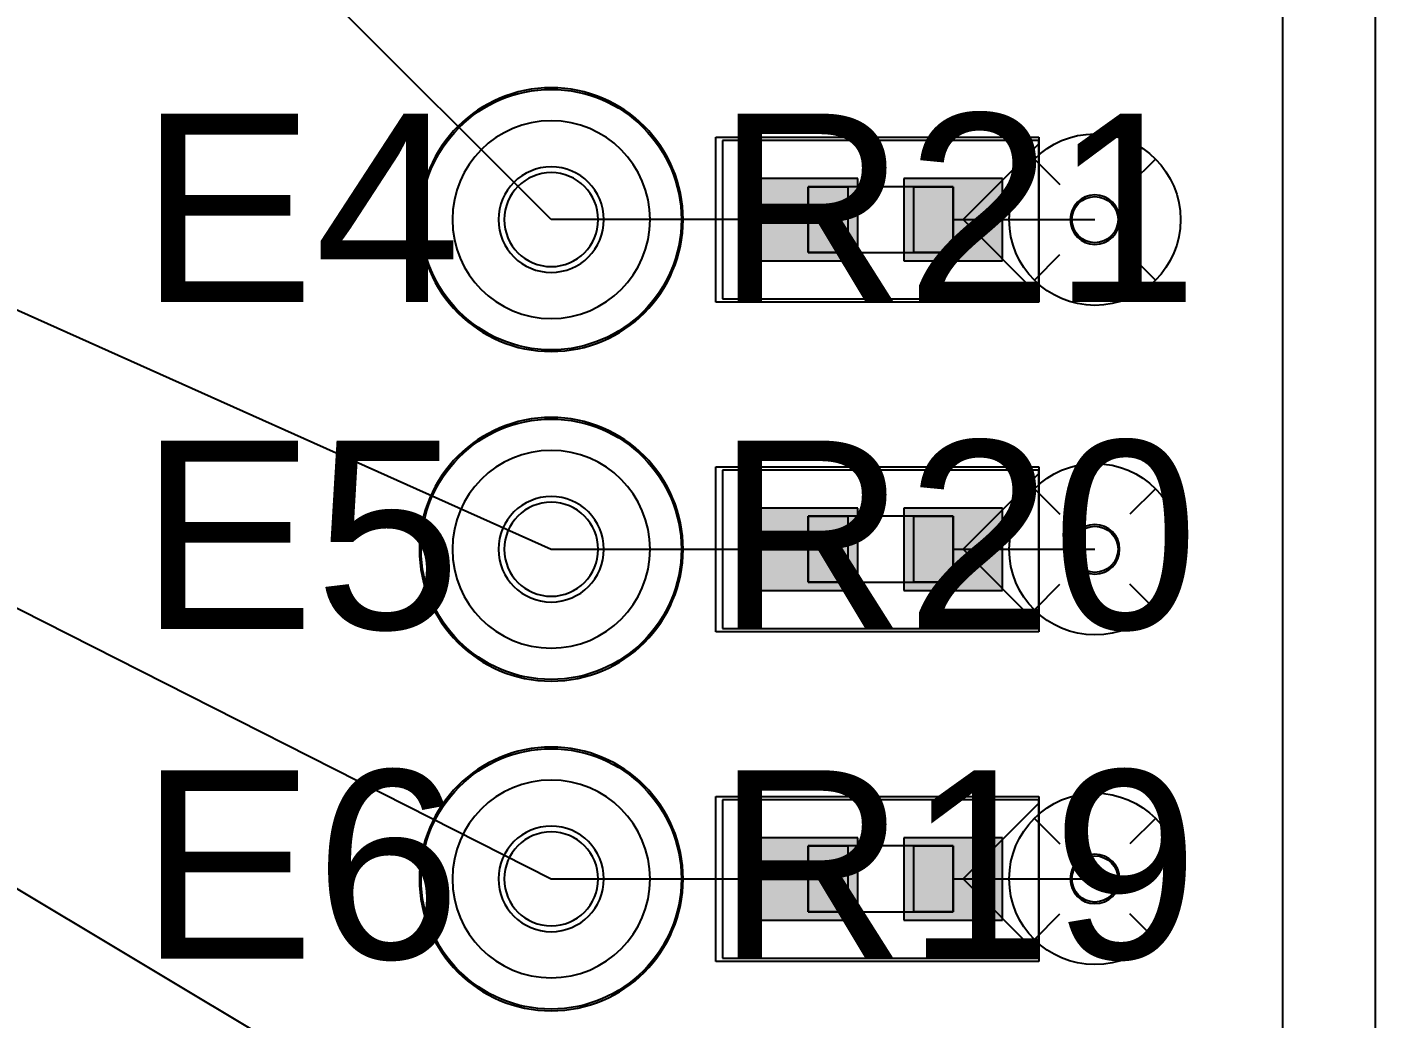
# Model space of a CAD drawing. Header units: inches. Extents: x -0.63 to 3.45, y 0 to 2.67.
# Drawn here: x 1.5909 to 2, y 0.3328 to 0.6334 of the extents above; entities that cross this region are included whole.
import ezdxf

# ---------------------------------------------------------------- set-up
doc = ezdxf.new("R2010")
doc.units = ezdxf.units.IN
doc.header["$MEASUREMENT"] = 0
for name, color, linetype in [('BOARD_OUTLINE', 7, 'Continuous'), ('Bottom', 7, 'Continuous'), ('L2_GND', 7, 'Continuous'), ('L5_GND', 7, 'Continuous'), ('Layer_20', 7, 'Continuous'), ('LAYNR4', 7, 'Continuous'), ('LAYNR5', 7, 'Continuous'), ('PADLAYER_BOT', 7, 'Continuous'), ('PADLAYER_INNER', 7, 'Continuous'), ('PADLAYER_TOP', 7, 'Continuous'), ('SILKCREEN_COMP_TOP', 7, 'Continuous'), ('SILKSCREEN_TEXT_TOP', 7, 'Continuous'), ('TOOL_TOP', 7, 'Continuous'), ('Trace_Route_Top', 7, 'Continuous')]:
    doc.layers.add(name, color=color, linetype=linetype)

# ---------------------------------------------------------------- blocks, each defined once
blk = doc.blocks.new('SE1')
at = {"layer": 'BOARD_OUTLINE', "color": 7, "linetype": 'Continuous'}
blk.add_line((2, 2.25), (2, 0), dxfattribs=at)
blk = doc.blocks.new('SE')
at = {"layer": 'BOARD_OUTLINE'}
blk.add_blockref('SE1', (0, 0), dxfattribs=at)
blk = doc.blocks.new('SE515')
at = {"layer": 'Trace_Route_Top', "color": 7, "linetype": 'Continuous'}
blk.add_line((1.872, 0.575), (1.915, 0.575), dxfattribs=at)
blk = doc.blocks.new('SE514')
at = {"layer": 'Trace_Route_Top'}
blk.add_blockref('SE515', (0, 0), dxfattribs=at)
blk = doc.blocks.new('SE517')
at = {"layer": 'Trace_Route_Top', "color": 7, "linetype": 'Continuous'}
blk.add_line((1.872, 0.475), (1.915, 0.475), dxfattribs=at)
blk = doc.blocks.new('SE516')
at = {"layer": 'Trace_Route_Top'}
blk.add_blockref('SE517', (0, 0), dxfattribs=at)
blk = doc.blocks.new('SE519')
at = {"layer": 'Trace_Route_Top', "color": 7, "linetype": 'Continuous'}
blk.add_line((1.872, 0.375), (1.915, 0.375), dxfattribs=at)
blk = doc.blocks.new('SE518')
at = {"layer": 'Trace_Route_Top'}
blk.add_blockref('SE519', (0, 0), dxfattribs=at)
blk = doc.blocks.new('SE643')
at = {"layer": 'Trace_Route_Top', "color": 7, "linetype": 'Continuous'}
blk.add_line((1.828, 0.575), (1.75, 0.575), dxfattribs=at)
blk = doc.blocks.new('SE642')
at = {"layer": 'Trace_Route_Top'}
blk.add_blockref('SE643', (0, 0), dxfattribs=at)
blk = doc.blocks.new('SE645')
at = {"layer": 'Trace_Route_Top', "color": 7, "linetype": 'Continuous'}
for p, q in [((1.525, 0.8), (1.33858, 0.8)), ((1.75, 0.575), (1.525, 0.8))]:
    blk.add_line(p, q, dxfattribs=at)
blk = doc.blocks.new('SE644')
at = {"layer": 'Trace_Route_Top'}
blk.add_blockref('SE645', (0, 0), dxfattribs=at)
blk = doc.blocks.new('SE651')
at = {"layer": 'Trace_Route_Top', "color": 7, "linetype": 'Continuous'}
blk.add_line((1.27, 0.69), (1.75, 0.475), dxfattribs=at)
blk = doc.blocks.new('SE650')
at = {"layer": 'Trace_Route_Top'}
blk.add_blockref('SE651', (0, 0), dxfattribs=at)
blk = doc.blocks.new('SE653')
at = {"layer": 'Trace_Route_Top', "color": 7, "linetype": 'Continuous'}
blk.add_line((1.75, 0.475), (1.828, 0.475), dxfattribs=at)
blk = doc.blocks.new('SE652')
at = {"layer": 'Trace_Route_Top'}
blk.add_blockref('SE653', (0, 0), dxfattribs=at)
blk = doc.blocks.new('SE659')
at = {"layer": 'Trace_Route_Top', "color": 7, "linetype": 'Continuous'}
blk.add_line((1.24311, 0.63189), (1.75, 0.375), dxfattribs=at)
blk = doc.blocks.new('SE658')
at = {"layer": 'Trace_Route_Top'}
blk.add_blockref('SE659', (0, 0), dxfattribs=at)
blk = doc.blocks.new('SE661')
at = {"layer": 'Trace_Route_Top', "color": 7, "linetype": 'Continuous'}
blk.add_line((1.75, 0.375), (1.828, 0.375), dxfattribs=at)
blk = doc.blocks.new('SE660')
at = {"layer": 'Trace_Route_Top'}
blk.add_blockref('SE661', (0, 0), dxfattribs=at)
blk = doc.blocks.new('SE665')
at = {"layer": 'Trace_Route_Top', "color": 7, "linetype": 'Continuous'}
blk.add_line((1.75, 0.275), (1.21752, 0.59331), dxfattribs=at)
blk = doc.blocks.new('SE664')
at = {"layer": 'Trace_Route_Top'}
blk.add_blockref('SE665', (0, 0), dxfattribs=at)
blk = doc.blocks.new('SE709')
at = {"layer": 'L2_GND', "color": 7, "linetype": 'Continuous'}
blk.add_line((1.972, 0.031), (1.972, 2.219), dxfattribs=at)
blk = doc.blocks.new('SE708')
at = {"layer": 'L2_GND'}
blk.add_blockref('SE709', (0, 0), dxfattribs=at)
blk = doc.blocks.new('SE1171')
at = {"layer": 'L2_GND', "color": 7, "linetype": 'Continuous'}
blk.add_line((1.93338, 0.59338), (1.92561, 0.58561), dxfattribs=at)
blk = doc.blocks.new('SE1170')
at = {"layer": 'L2_GND'}
blk.add_blockref('SE1171', (0, 0), dxfattribs=at)
blk = doc.blocks.new('SE1173')
at = {"layer": 'L2_GND', "color": 7, "linetype": 'Continuous'}
blk.add_line((1.89662, 0.59338), (1.90439, 0.58561), dxfattribs=at)
blk = doc.blocks.new('SE1172')
at = {"layer": 'L2_GND'}
blk.add_blockref('SE1173', (0, 0), dxfattribs=at)
blk = doc.blocks.new('SE1175')
at = {"layer": 'L2_GND', "color": 7, "linetype": 'Continuous'}
blk.add_line((1.89662, 0.55662), (1.90439, 0.56439), dxfattribs=at)
blk = doc.blocks.new('SE1174')
at = {"layer": 'L2_GND'}
blk.add_blockref('SE1175', (0, 0), dxfattribs=at)
blk = doc.blocks.new('SE1177')
at = {"layer": 'L2_GND', "color": 7, "linetype": 'Continuous'}
blk.add_line((1.93338, 0.55662), (1.92561, 0.56439), dxfattribs=at)
blk = doc.blocks.new('SE1176')
at = {"layer": 'L2_GND'}
blk.add_blockref('SE1177', (0, 0), dxfattribs=at)
blk = doc.blocks.new('SE1179')
at = {"layer": 'L2_GND', "color": 7, "linetype": 'Continuous'}
blk.add_line((1.93338, 0.49338), (1.92561, 0.48561), dxfattribs=at)
blk = doc.blocks.new('SE1178')
at = {"layer": 'L2_GND'}
blk.add_blockref('SE1179', (0, 0), dxfattribs=at)
blk = doc.blocks.new('SE1181')
at = {"layer": 'L2_GND', "color": 7, "linetype": 'Continuous'}
blk.add_line((1.89662, 0.49338), (1.90439, 0.48561), dxfattribs=at)
blk = doc.blocks.new('SE1180')
at = {"layer": 'L2_GND'}
blk.add_blockref('SE1181', (0, 0), dxfattribs=at)
blk = doc.blocks.new('SE1183')
at = {"layer": 'L2_GND', "color": 7, "linetype": 'Continuous'}
blk.add_line((1.89662, 0.45662), (1.90439, 0.46439), dxfattribs=at)
blk = doc.blocks.new('SE1182')
at = {"layer": 'L2_GND'}
blk.add_blockref('SE1183', (0, 0), dxfattribs=at)
blk = doc.blocks.new('SE1185')
at = {"layer": 'L2_GND', "color": 7, "linetype": 'Continuous'}
blk.add_line((1.93338, 0.45662), (1.92561, 0.46439), dxfattribs=at)
blk = doc.blocks.new('SE1184')
at = {"layer": 'L2_GND'}
blk.add_blockref('SE1185', (0, 0), dxfattribs=at)
blk = doc.blocks.new('SE1187')
at = {"layer": 'L2_GND', "color": 7, "linetype": 'Continuous'}
blk.add_line((1.93338, 0.39338), (1.92561, 0.38561), dxfattribs=at)
blk = doc.blocks.new('SE1186')
at = {"layer": 'L2_GND'}
blk.add_blockref('SE1187', (0, 0), dxfattribs=at)
blk = doc.blocks.new('SE1189')
at = {"layer": 'L2_GND', "color": 7, "linetype": 'Continuous'}
blk.add_line((1.89662, 0.39338), (1.90439, 0.38561), dxfattribs=at)
blk = doc.blocks.new('SE1188')
at = {"layer": 'L2_GND'}
blk.add_blockref('SE1189', (0, 0), dxfattribs=at)
blk = doc.blocks.new('SE1191')
at = {"layer": 'L2_GND', "color": 7, "linetype": 'Continuous'}
blk.add_line((1.89662, 0.35662), (1.90439, 0.36439), dxfattribs=at)
blk = doc.blocks.new('SE1190')
at = {"layer": 'L2_GND'}
blk.add_blockref('SE1191', (0, 0), dxfattribs=at)
blk = doc.blocks.new('SE1193')
at = {"layer": 'L2_GND', "color": 7, "linetype": 'Continuous'}
blk.add_line((1.93338, 0.35662), (1.92561, 0.36439), dxfattribs=at)
blk = doc.blocks.new('SE1192')
at = {"layer": 'L2_GND'}
blk.add_blockref('SE1193', (0, 0), dxfattribs=at)
blk = doc.blocks.new('SE1243')
at = {"layer": 'LAYNR4', "color": 7, "linetype": 'Continuous'}
blk.add_line((1.972, 0.031), (1.972, 2.219), dxfattribs=at)
blk = doc.blocks.new('SE1242')
at = {"layer": 'LAYNR4'}
blk.add_blockref('SE1243', (0, 0), dxfattribs=at)
blk = doc.blocks.new('SE1353')
at = {"layer": 'L5_GND', "color": 7, "linetype": 'Continuous'}
blk.add_line((1.972, 0.031), (1.972, 2.219), dxfattribs=at)
blk = doc.blocks.new('SE1352')
at = {"layer": 'L5_GND'}
blk.add_blockref('SE1353', (0, 0), dxfattribs=at)
blk = doc.blocks.new('SE1815')
at = {"layer": 'L5_GND', "color": 7, "linetype": 'Continuous'}
blk.add_line((1.93338, 0.59338), (1.92561, 0.58561), dxfattribs=at)
blk = doc.blocks.new('SE1814')
at = {"layer": 'L5_GND'}
blk.add_blockref('SE1815', (0, 0), dxfattribs=at)
blk = doc.blocks.new('SE1817')
at = {"layer": 'L5_GND', "color": 7, "linetype": 'Continuous'}
blk.add_line((1.89662, 0.59338), (1.90439, 0.58561), dxfattribs=at)
blk = doc.blocks.new('SE1816')
at = {"layer": 'L5_GND'}
blk.add_blockref('SE1817', (0, 0), dxfattribs=at)
blk = doc.blocks.new('SE1819')
at = {"layer": 'L5_GND', "color": 7, "linetype": 'Continuous'}
blk.add_line((1.89662, 0.55662), (1.90439, 0.56439), dxfattribs=at)
blk = doc.blocks.new('SE1818')
at = {"layer": 'L5_GND'}
blk.add_blockref('SE1819', (0, 0), dxfattribs=at)
blk = doc.blocks.new('SE1821')
at = {"layer": 'L5_GND', "color": 7, "linetype": 'Continuous'}
blk.add_line((1.93338, 0.55662), (1.92561, 0.56439), dxfattribs=at)
blk = doc.blocks.new('SE1820')
at = {"layer": 'L5_GND'}
blk.add_blockref('SE1821', (0, 0), dxfattribs=at)
blk = doc.blocks.new('SE1823')
at = {"layer": 'L5_GND', "color": 7, "linetype": 'Continuous'}
blk.add_line((1.93338, 0.49338), (1.92561, 0.48561), dxfattribs=at)
blk = doc.blocks.new('SE1822')
at = {"layer": 'L5_GND'}
blk.add_blockref('SE1823', (0, 0), dxfattribs=at)
blk = doc.blocks.new('SE1825')
at = {"layer": 'L5_GND', "color": 7, "linetype": 'Continuous'}
blk.add_line((1.89662, 0.49338), (1.90439, 0.48561), dxfattribs=at)
blk = doc.blocks.new('SE1824')
at = {"layer": 'L5_GND'}
blk.add_blockref('SE1825', (0, 0), dxfattribs=at)
blk = doc.blocks.new('SE1827')
at = {"layer": 'L5_GND', "color": 7, "linetype": 'Continuous'}
blk.add_line((1.89662, 0.45662), (1.90439, 0.46439), dxfattribs=at)
blk = doc.blocks.new('SE1826')
at = {"layer": 'L5_GND'}
blk.add_blockref('SE1827', (0, 0), dxfattribs=at)
blk = doc.blocks.new('SE1829')
at = {"layer": 'L5_GND', "color": 7, "linetype": 'Continuous'}
blk.add_line((1.93338, 0.45662), (1.92561, 0.46439), dxfattribs=at)
blk = doc.blocks.new('SE1828')
at = {"layer": 'L5_GND'}
blk.add_blockref('SE1829', (0, 0), dxfattribs=at)
blk = doc.blocks.new('SE1831')
at = {"layer": 'L5_GND', "color": 7, "linetype": 'Continuous'}
blk.add_line((1.93338, 0.39338), (1.92561, 0.38561), dxfattribs=at)
blk = doc.blocks.new('SE1830')
at = {"layer": 'L5_GND'}
blk.add_blockref('SE1831', (0, 0), dxfattribs=at)
blk = doc.blocks.new('SE1833')
at = {"layer": 'L5_GND', "color": 7, "linetype": 'Continuous'}
blk.add_line((1.89662, 0.39338), (1.90439, 0.38561), dxfattribs=at)
blk = doc.blocks.new('SE1832')
at = {"layer": 'L5_GND'}
blk.add_blockref('SE1833', (0, 0), dxfattribs=at)
blk = doc.blocks.new('SE1835')
at = {"layer": 'L5_GND', "color": 7, "linetype": 'Continuous'}
blk.add_line((1.89662, 0.35662), (1.90439, 0.36439), dxfattribs=at)
blk = doc.blocks.new('SE1834')
at = {"layer": 'L5_GND'}
blk.add_blockref('SE1835', (0, 0), dxfattribs=at)
blk = doc.blocks.new('SE1837')
at = {"layer": 'L5_GND', "color": 7, "linetype": 'Continuous'}
blk.add_line((1.93338, 0.35662), (1.92561, 0.36439), dxfattribs=at)
blk = doc.blocks.new('SE1836')
at = {"layer": 'L5_GND'}
blk.add_blockref('SE1837', (0, 0), dxfattribs=at)
blk = doc.blocks.new('SE1991')
at = {"layer": 'LAYNR5', "color": 7, "linetype": 'Continuous'}
blk.add_line((1.972, 0.031), (1.972, 1.006), dxfattribs=at)
blk = doc.blocks.new('SE1990')
at = {"layer": 'LAYNR5'}
blk.add_blockref('SE1991', (0, 0), dxfattribs=at)
blk = doc.blocks.new('SE2111')
at = {"layer": 'Bottom', "color": 7, "linetype": 'Continuous'}
blk.add_line((1.972, 0.031), (1.972, 2.219), dxfattribs=at)
blk = doc.blocks.new('SE2110')
at = {"layer": 'Bottom'}
blk.add_blockref('SE2111', (0, 0), dxfattribs=at)
blk = doc.blocks.new('SE2727')
at = {"layer": 'PADLAYER_TOP', "color": 7, "linetype": 'Continuous'}
for start, end in [(0, 180), (180, 0)]:
    blk.add_arc((1.915, 0.575), 0.0075, start, end, dxfattribs=at)
blk = doc.blocks.new('SE2726')
at = {"layer": 'PADLAYER_TOP'}
blk.add_blockref('SE2727', (0, 0), dxfattribs=at)
blk = doc.blocks.new('SE2729')
at = {"layer": 'PADLAYER_INNER', "color": 7, "linetype": 'Continuous'}
for start, end in [(0, 180), (180, 0)]:
    blk.add_arc((1.915, 0.575), 0.0075, start, end, dxfattribs=at)
blk = doc.blocks.new('SE2728')
at = {"layer": 'PADLAYER_INNER'}
blk.add_blockref('SE2729', (0, 0), dxfattribs=at)
blk = doc.blocks.new('SE2731')
at = {"layer": 'PADLAYER_BOT', "color": 7, "linetype": 'Continuous'}
for start, end in [(0, 180), (180, 0)]:
    blk.add_arc((1.915, 0.575), 0.0075, start, end, dxfattribs=at)
blk = doc.blocks.new('SE2730')
at = {"layer": 'PADLAYER_BOT'}
blk.add_blockref('SE2731', (0, 0), dxfattribs=at)
blk = doc.blocks.new('SE2733')
at = {"layer": 'PADLAYER_TOP', "color": 7, "linetype": 'Continuous'}
for start, end in [(0, 180), (180, 0)]:
    blk.add_arc((1.915, 0.475), 0.0075, start, end, dxfattribs=at)
blk = doc.blocks.new('SE2732')
at = {"layer": 'PADLAYER_TOP'}
blk.add_blockref('SE2733', (0, 0), dxfattribs=at)
blk = doc.blocks.new('SE2735')
at = {"layer": 'PADLAYER_INNER', "color": 7, "linetype": 'Continuous'}
for start, end in [(0, 180), (180, 0)]:
    blk.add_arc((1.915, 0.475), 0.0075, start, end, dxfattribs=at)
blk = doc.blocks.new('SE2734')
at = {"layer": 'PADLAYER_INNER'}
blk.add_blockref('SE2735', (0, 0), dxfattribs=at)
blk = doc.blocks.new('SE2737')
at = {"layer": 'PADLAYER_BOT', "color": 7, "linetype": 'Continuous'}
for start, end in [(0, 180), (180, 0)]:
    blk.add_arc((1.915, 0.475), 0.0075, start, end, dxfattribs=at)
blk = doc.blocks.new('SE2736')
at = {"layer": 'PADLAYER_BOT'}
blk.add_blockref('SE2737', (0, 0), dxfattribs=at)
blk = doc.blocks.new('SE2739')
at = {"layer": 'PADLAYER_TOP', "color": 7, "linetype": 'Continuous'}
for start, end in [(0, 180), (180, 0)]:
    blk.add_arc((1.915, 0.375), 0.0075, start, end, dxfattribs=at)
blk = doc.blocks.new('SE2738')
at = {"layer": 'PADLAYER_TOP'}
blk.add_blockref('SE2739', (0, 0), dxfattribs=at)
blk = doc.blocks.new('SE2741')
at = {"layer": 'PADLAYER_INNER', "color": 7, "linetype": 'Continuous'}
for start, end in [(0, 180), (180, 0)]:
    blk.add_arc((1.915, 0.375), 0.0075, start, end, dxfattribs=at)
blk = doc.blocks.new('SE2740')
at = {"layer": 'PADLAYER_INNER'}
blk.add_blockref('SE2741', (0, 0), dxfattribs=at)
blk = doc.blocks.new('SE2743')
at = {"layer": 'PADLAYER_BOT', "color": 7, "linetype": 'Continuous'}
for start, end in [(0, 180), (180, 0)]:
    blk.add_arc((1.915, 0.375), 0.0075, start, end, dxfattribs=at)
blk = doc.blocks.new('SE2742')
at = {"layer": 'PADLAYER_BOT'}
blk.add_blockref('SE2743', (0, 0), dxfattribs=at)
blk = doc.blocks.new('SE3381')
at = {"layer": 'SILKSCREEN_TEXT_TOP', "color": 7, "linetype": 'Continuous'}
for start, end in [(0, 180), (180, 0)]:
    blk.add_arc((1.75, 0.575), 0.04, start, end, dxfattribs=at)
blk = doc.blocks.new('SE3380')
at = {"layer": 'SILKSCREEN_TEXT_TOP'}
blk.add_blockref('SE3381', (0, 0), dxfattribs=at)
blk = doc.blocks.new('SE3383')
at = {"layer": 'Layer_20', "color": 7, "linetype": 'Continuous'}
for start, end in [(0, 180), (180, 0)]:
    blk.add_arc((1.75, 0.575), 0.03, start, end, dxfattribs=at)
blk = doc.blocks.new('SE3382')
at = {"layer": 'Layer_20'}
blk.add_blockref('SE3383', (0, 0), dxfattribs=at)
blk = doc.blocks.new('SE3385')
at = {"layer": 'PADLAYER_TOP', "color": 7, "linetype": 'Continuous'}
for start, end in [(0, 180), (180, 0)]:
    blk.add_arc((1.75, 0.575), 0.01425, start, end, dxfattribs=at)
blk = doc.blocks.new('SE3384')
at = {"layer": 'PADLAYER_TOP'}
blk.add_blockref('SE3385', (0, 0), dxfattribs=at)
blk = doc.blocks.new('SE3387')
at = {"layer": 'PADLAYER_INNER', "color": 7, "linetype": 'Continuous'}
for start, end in [(0, 180), (180, 0)]:
    blk.add_arc((1.75, 0.575), 0.01425, start, end, dxfattribs=at)
blk = doc.blocks.new('SE3386')
at = {"layer": 'PADLAYER_INNER'}
blk.add_blockref('SE3387', (0, 0), dxfattribs=at)
blk = doc.blocks.new('SE3389')
at = {"layer": 'PADLAYER_BOT', "color": 7, "linetype": 'Continuous'}
for start, end in [(0, 180), (180, 0)]:
    blk.add_arc((1.75, 0.575), 0.01425, start, end, dxfattribs=at)
blk = doc.blocks.new('SE3388')
at = {"layer": 'PADLAYER_BOT'}
blk.add_blockref('SE3389', (0, 0), dxfattribs=at)
blk = doc.blocks.new('SE3391')
at = {"layer": 'TOOL_TOP', "color": 7, "linetype": 'Continuous'}
for start, end in [(0, 180), (180, 0)]:
    blk.add_arc((1.75, 0.575), 0.016, start, end, dxfattribs=at)
blk = doc.blocks.new('SE3390')
at = {"layer": 'TOOL_TOP'}
blk.add_blockref('SE3391', (0, 0), dxfattribs=at)
blk = doc.blocks.new('SE3393')
at = {"layer": 'SILKSCREEN_TEXT_TOP', "color": 7, "linetype": 'Continuous'}
for start, end in [(0, 180), (180, 0)]:
    blk.add_arc((1.75, 0.475), 0.04, start, end, dxfattribs=at)
blk = doc.blocks.new('SE3392')
at = {"layer": 'SILKSCREEN_TEXT_TOP'}
blk.add_blockref('SE3393', (0, 0), dxfattribs=at)
blk = doc.blocks.new('SE3395')
at = {"layer": 'Layer_20', "color": 7, "linetype": 'Continuous'}
for start, end in [(0, 180), (180, 0)]:
    blk.add_arc((1.75, 0.475), 0.03, start, end, dxfattribs=at)
blk = doc.blocks.new('SE3394')
at = {"layer": 'Layer_20'}
blk.add_blockref('SE3395', (0, 0), dxfattribs=at)
blk = doc.blocks.new('SE3397')
at = {"layer": 'PADLAYER_TOP', "color": 7, "linetype": 'Continuous'}
for start, end in [(0, 180), (180, 0)]:
    blk.add_arc((1.75, 0.475), 0.01425, start, end, dxfattribs=at)
blk = doc.blocks.new('SE3396')
at = {"layer": 'PADLAYER_TOP'}
blk.add_blockref('SE3397', (0, 0), dxfattribs=at)
blk = doc.blocks.new('SE3399')
at = {"layer": 'PADLAYER_INNER', "color": 7, "linetype": 'Continuous'}
for start, end in [(0, 180), (180, 0)]:
    blk.add_arc((1.75, 0.475), 0.01425, start, end, dxfattribs=at)
blk = doc.blocks.new('SE3398')
at = {"layer": 'PADLAYER_INNER'}
blk.add_blockref('SE3399', (0, 0), dxfattribs=at)
blk = doc.blocks.new('SE3401')
at = {"layer": 'PADLAYER_BOT', "color": 7, "linetype": 'Continuous'}
for start, end in [(0, 180), (180, 0)]:
    blk.add_arc((1.75, 0.475), 0.01425, start, end, dxfattribs=at)
blk = doc.blocks.new('SE3400')
at = {"layer": 'PADLAYER_BOT'}
blk.add_blockref('SE3401', (0, 0), dxfattribs=at)
blk = doc.blocks.new('SE3403')
at = {"layer": 'TOOL_TOP', "color": 7, "linetype": 'Continuous'}
for start, end in [(0, 180), (180, 0)]:
    blk.add_arc((1.75, 0.475), 0.016, start, end, dxfattribs=at)
blk = doc.blocks.new('SE3402')
at = {"layer": 'TOOL_TOP'}
blk.add_blockref('SE3403', (0, 0), dxfattribs=at)
blk = doc.blocks.new('SE3405')
at = {"layer": 'SILKSCREEN_TEXT_TOP', "color": 7, "linetype": 'Continuous'}
for start, end in [(0, 180), (180, 0)]:
    blk.add_arc((1.75, 0.375), 0.04, start, end, dxfattribs=at)
blk = doc.blocks.new('SE3404')
at = {"layer": 'SILKSCREEN_TEXT_TOP'}
blk.add_blockref('SE3405', (0, 0), dxfattribs=at)
blk = doc.blocks.new('SE3407')
at = {"layer": 'Layer_20', "color": 7, "linetype": 'Continuous'}
for start, end in [(0, 180), (180, 0)]:
    blk.add_arc((1.75, 0.375), 0.03, start, end, dxfattribs=at)
blk = doc.blocks.new('SE3406')
at = {"layer": 'Layer_20'}
blk.add_blockref('SE3407', (0, 0), dxfattribs=at)
blk = doc.blocks.new('SE3409')
at = {"layer": 'PADLAYER_TOP', "color": 7, "linetype": 'Continuous'}
for start, end in [(0, 180), (180, 0)]:
    blk.add_arc((1.75, 0.375), 0.01425, start, end, dxfattribs=at)
blk = doc.blocks.new('SE3408')
at = {"layer": 'PADLAYER_TOP'}
blk.add_blockref('SE3409', (0, 0), dxfattribs=at)
blk = doc.blocks.new('SE3411')
at = {"layer": 'PADLAYER_INNER', "color": 7, "linetype": 'Continuous'}
for start, end in [(0, 180), (180, 0)]:
    blk.add_arc((1.75, 0.375), 0.01425, start, end, dxfattribs=at)
blk = doc.blocks.new('SE3410')
at = {"layer": 'PADLAYER_INNER'}
blk.add_blockref('SE3411', (0, 0), dxfattribs=at)
blk = doc.blocks.new('SE3413')
at = {"layer": 'PADLAYER_BOT', "color": 7, "linetype": 'Continuous'}
for start, end in [(0, 180), (180, 0)]:
    blk.add_arc((1.75, 0.375), 0.01425, start, end, dxfattribs=at)
blk = doc.blocks.new('SE3412')
at = {"layer": 'PADLAYER_BOT'}
blk.add_blockref('SE3413', (0, 0), dxfattribs=at)
blk = doc.blocks.new('SE3415')
at = {"layer": 'TOOL_TOP', "color": 7, "linetype": 'Continuous'}
for start, end in [(0, 180), (180, 0)]:
    blk.add_arc((1.75, 0.375), 0.016, start, end, dxfattribs=at)
blk = doc.blocks.new('SE3414')
at = {"layer": 'TOOL_TOP'}
blk.add_blockref('SE3415', (0, 0), dxfattribs=at)
blk = doc.blocks.new('SE3875')
at = {"layer": 'SILKCREEN_COMP_TOP', "color": 7, "linetype": 'Continuous'}
for p, q in [((1.8, 0.55), (1.8, 0.6)), ((1.8, 0.6), (1.898, 0.6)), ((1.898, 0.6), (1.898, 0.55)), ((1.898, 0.55), (1.8, 0.55))]:
    blk.add_line(p, q, dxfattribs=at)
blk = doc.blocks.new('SE3874')
at = {"layer": 'SILKCREEN_COMP_TOP'}
blk.add_blockref('SE3875', (0, 0), dxfattribs=at)
blk = doc.blocks.new('SE3877')
at = {"layer": 'SILKCREEN_COMP_TOP', "color": 7, "linetype": 'Continuous'}
for p, q in [((1.898, 0.598), (1.875, 0.575)), ((1.875, 0.575), (1.898, 0.552))]:
    blk.add_line(p, q, dxfattribs=at)
blk = doc.blocks.new('SE3876')
at = {"layer": 'SILKCREEN_COMP_TOP'}
blk.add_blockref('SE3877', (0, 0), dxfattribs=at)
blk = doc.blocks.new('SE3879')
at = {"layer": 'SILKSCREEN_TEXT_TOP', "color": 7, "linetype": 'Continuous'}
for p, q in [((1.802, 0.599), (1.802, 0.551)), ((1.898, 0.599), (1.802, 0.599)), ((1.898, 0.551), (1.898, 0.599)), ((1.802, 0.551), (1.898, 0.551))]:
    blk.add_line(p, q, dxfattribs=at)
blk = doc.blocks.new('SE3878')
at = {"layer": 'SILKSCREEN_TEXT_TOP'}
blk.add_blockref('SE3879', (0, 0), dxfattribs=at)
blk = doc.blocks.new('SE3881')
at = {"layer": 'Layer_20', "color": 7, "linetype": 'Continuous'}
for p, q in [((1.828, 0.585), (1.828, 0.565)), ((1.872, 0.585), (1.828, 0.585)), ((1.872, 0.565), (1.872, 0.585)), ((1.828, 0.565), (1.872, 0.565))]:
    blk.add_line(p, q, dxfattribs=at)
blk = doc.blocks.new('SE3880')
at = {"layer": 'Layer_20'}
blk.add_blockref('SE3881', (0, 0), dxfattribs=at)
blk = doc.blocks.new('SE3883')
at = {"layer": 'Layer_20', "color": 7, "linetype": 'Continuous'}
for p, q in [((1.828, 0.585), (1.84, 0.585)), ((1.828, 0.565), (1.828, 0.585)), ((1.84, 0.585), (1.84, 0.565)), ((1.84, 0.565), (1.828, 0.565))]:
    blk.add_line(p, q, dxfattribs=at)
blk = doc.blocks.new('SE3882')
at = {"layer": 'Layer_20'}
blk.add_blockref('SE3883', (0, 0), dxfattribs=at)
blk = doc.blocks.new('SE3885')
at = {"layer": 'Layer_20', "color": 7, "linetype": 'Continuous'}
for p, q in [((1.86, 0.585), (1.872, 0.585)), ((1.86, 0.565), (1.86, 0.585)), ((1.872, 0.585), (1.872, 0.565)), ((1.872, 0.565), (1.86, 0.565))]:
    blk.add_line(p, q, dxfattribs=at)
blk = doc.blocks.new('SE3884')
at = {"layer": 'Layer_20'}
blk.add_blockref('SE3885', (0, 0), dxfattribs=at)
blk = doc.blocks.new('SE3887')
at = {"layer": 'SILKCREEN_COMP_TOP', "color": 7, "linetype": 'Continuous'}
for p, q in [((1.8, 0.45), (1.8, 0.5)), ((1.8, 0.5), (1.898, 0.5)), ((1.898, 0.5), (1.898, 0.45)), ((1.898, 0.45), (1.8, 0.45))]:
    blk.add_line(p, q, dxfattribs=at)
blk = doc.blocks.new('SE3886')
at = {"layer": 'SILKCREEN_COMP_TOP'}
blk.add_blockref('SE3887', (0, 0), dxfattribs=at)
blk = doc.blocks.new('SE3889')
at = {"layer": 'SILKCREEN_COMP_TOP', "color": 7, "linetype": 'Continuous'}
for p, q in [((1.898, 0.498), (1.875, 0.475)), ((1.875, 0.475), (1.898, 0.452))]:
    blk.add_line(p, q, dxfattribs=at)
blk = doc.blocks.new('SE3888')
at = {"layer": 'SILKCREEN_COMP_TOP'}
blk.add_blockref('SE3889', (0, 0), dxfattribs=at)
blk = doc.blocks.new('SE3891')
at = {"layer": 'SILKSCREEN_TEXT_TOP', "color": 7, "linetype": 'Continuous'}
for p, q in [((1.802, 0.499), (1.802, 0.451)), ((1.898, 0.499), (1.802, 0.499)), ((1.898, 0.451), (1.898, 0.499)), ((1.802, 0.451), (1.898, 0.451))]:
    blk.add_line(p, q, dxfattribs=at)
blk = doc.blocks.new('SE3890')
at = {"layer": 'SILKSCREEN_TEXT_TOP'}
blk.add_blockref('SE3891', (0, 0), dxfattribs=at)
blk = doc.blocks.new('SE3893')
at = {"layer": 'Layer_20', "color": 7, "linetype": 'Continuous'}
for p, q in [((1.828, 0.485), (1.828, 0.465)), ((1.872, 0.485), (1.828, 0.485)), ((1.872, 0.465), (1.872, 0.485)), ((1.828, 0.465), (1.872, 0.465))]:
    blk.add_line(p, q, dxfattribs=at)
blk = doc.blocks.new('SE3892')
at = {"layer": 'Layer_20'}
blk.add_blockref('SE3893', (0, 0), dxfattribs=at)
blk = doc.blocks.new('SE3895')
at = {"layer": 'Layer_20', "color": 7, "linetype": 'Continuous'}
for p, q in [((1.828, 0.485), (1.84, 0.485)), ((1.828, 0.465), (1.828, 0.485)), ((1.84, 0.485), (1.84, 0.465)), ((1.84, 0.465), (1.828, 0.465))]:
    blk.add_line(p, q, dxfattribs=at)
blk = doc.blocks.new('SE3894')
at = {"layer": 'Layer_20'}
blk.add_blockref('SE3895', (0, 0), dxfattribs=at)
blk = doc.blocks.new('SE3897')
at = {"layer": 'Layer_20', "color": 7, "linetype": 'Continuous'}
for p, q in [((1.86, 0.485), (1.872, 0.485)), ((1.86, 0.465), (1.86, 0.485)), ((1.872, 0.485), (1.872, 0.465)), ((1.872, 0.465), (1.86, 0.465))]:
    blk.add_line(p, q, dxfattribs=at)
blk = doc.blocks.new('SE3896')
at = {"layer": 'Layer_20'}
blk.add_blockref('SE3897', (0, 0), dxfattribs=at)
blk = doc.blocks.new('SE3899')
at = {"layer": 'SILKCREEN_COMP_TOP', "color": 7, "linetype": 'Continuous'}
for p, q in [((1.8, 0.35), (1.8, 0.4)), ((1.8, 0.4), (1.898, 0.4)), ((1.898, 0.4), (1.898, 0.35)), ((1.898, 0.35), (1.8, 0.35))]:
    blk.add_line(p, q, dxfattribs=at)
blk = doc.blocks.new('SE3898')
at = {"layer": 'SILKCREEN_COMP_TOP'}
blk.add_blockref('SE3899', (0, 0), dxfattribs=at)
blk = doc.blocks.new('SE3901')
at = {"layer": 'SILKCREEN_COMP_TOP', "color": 7, "linetype": 'Continuous'}
for p, q in [((1.898, 0.398), (1.875, 0.375)), ((1.875, 0.375), (1.898, 0.352))]:
    blk.add_line(p, q, dxfattribs=at)
blk = doc.blocks.new('SE3900')
at = {"layer": 'SILKCREEN_COMP_TOP'}
blk.add_blockref('SE3901', (0, 0), dxfattribs=at)
blk = doc.blocks.new('SE3903')
at = {"layer": 'SILKSCREEN_TEXT_TOP', "color": 7, "linetype": 'Continuous'}
for p, q in [((1.802, 0.399), (1.802, 0.351)), ((1.898, 0.399), (1.802, 0.399)), ((1.898, 0.351), (1.898, 0.399)), ((1.802, 0.351), (1.898, 0.351))]:
    blk.add_line(p, q, dxfattribs=at)
blk = doc.blocks.new('SE3902')
at = {"layer": 'SILKSCREEN_TEXT_TOP'}
blk.add_blockref('SE3903', (0, 0), dxfattribs=at)
blk = doc.blocks.new('SE3905')
at = {"layer": 'Layer_20', "color": 7, "linetype": 'Continuous'}
for p, q in [((1.828, 0.385), (1.828, 0.365)), ((1.872, 0.385), (1.828, 0.385)), ((1.872, 0.365), (1.872, 0.385)), ((1.828, 0.365), (1.872, 0.365))]:
    blk.add_line(p, q, dxfattribs=at)
blk = doc.blocks.new('SE3904')
at = {"layer": 'Layer_20'}
blk.add_blockref('SE3905', (0, 0), dxfattribs=at)
blk = doc.blocks.new('SE3907')
at = {"layer": 'Layer_20', "color": 7, "linetype": 'Continuous'}
for p, q in [((1.828, 0.385), (1.84, 0.385)), ((1.828, 0.365), (1.828, 0.385)), ((1.84, 0.385), (1.84, 0.365)), ((1.84, 0.365), (1.828, 0.365))]:
    blk.add_line(p, q, dxfattribs=at)
blk = doc.blocks.new('SE3906')
at = {"layer": 'Layer_20'}
blk.add_blockref('SE3907', (0, 0), dxfattribs=at)
blk = doc.blocks.new('SE3909')
at = {"layer": 'Layer_20', "color": 7, "linetype": 'Continuous'}
for p, q in [((1.86, 0.385), (1.872, 0.385)), ((1.86, 0.365), (1.86, 0.385)), ((1.872, 0.385), (1.872, 0.365)), ((1.872, 0.365), (1.86, 0.365))]:
    blk.add_line(p, q, dxfattribs=at)
blk = doc.blocks.new('SE3908')
at = {"layer": 'Layer_20'}
blk.add_blockref('SE3909', (0, 0), dxfattribs=at)

msp = doc.modelspace()

# ---------------------------------------------------------------- hatches: boundary and pattern name
at = {"layer": 'PADLAYER_TOP', "linetype": 'Continuous'}
for points in [[(1.813, 0.5625), (1.843, 0.5625), (1.843, 0.5875), (1.813, 0.5875)], [(1.857, 0.5625), (1.887, 0.5625), (1.887, 0.5875), (1.857, 0.5875)], [(1.813, 0.4625), (1.843, 0.4625), (1.843, 0.4875), (1.813, 0.4875)], [(1.857, 0.4625), (1.887, 0.4625), (1.887, 0.4875), (1.857, 0.4875)], [(1.813, 0.3625), (1.843, 0.3625), (1.843, 0.3875), (1.813, 0.3875)], [(1.857, 0.3625), (1.887, 0.3625), (1.887, 0.3875), (1.857, 0.3875)]]:
    msp.add_hatch(color=7, dxfattribs=at).paths.add_polyline_path(points)

# ---------------------------------------------------------------- linework, layer by layer
at = {"layer": 'Bottom', "color": 7, "linetype": 'Continuous'}
for centre, radius in [((1.75, 0.575), 0.0395), ((1.915, 0.575), 0.026), ((1.75, 0.475), 0.0395), ((1.915, 0.475), 0.026), ((1.75, 0.375), 0.0395), ((1.915, 0.375), 0.026)]:
    msp.add_circle(centre, radius, dxfattribs=at)
at = {"layer": 'L2_GND', "color": 7, "linetype": 'Continuous'}
for centre, radius in [((1.75, 0.575), 0.0395), ((1.915, 0.575), 0.026), ((1.75, 0.475), 0.0395), ((1.915, 0.475), 0.026), ((1.75, 0.375), 0.0395), ((1.915, 0.375), 0.026)]:
    msp.add_circle(centre, radius, dxfattribs=at)
at = {"layer": 'L5_GND', "color": 7, "linetype": 'Continuous'}
for centre, radius in [((1.75, 0.575), 0.0395), ((1.915, 0.575), 0.026), ((1.75, 0.475), 0.0395), ((1.915, 0.475), 0.026), ((1.75, 0.375), 0.0395), ((1.915, 0.375), 0.026)]:
    msp.add_circle(centre, radius, dxfattribs=at)
at = {"layer": 'LAYNR4', "color": 7, "linetype": 'Continuous'}
for centre, radius in [((1.75, 0.575), 0.0395), ((1.915, 0.575), 0.026), ((1.75, 0.475), 0.0395), ((1.915, 0.475), 0.026), ((1.75, 0.375), 0.0395), ((1.915, 0.375), 0.026)]:
    msp.add_circle(centre, radius, dxfattribs=at)
at = {"layer": 'LAYNR5', "color": 7, "linetype": 'Continuous'}
for centre, radius in [((1.75, 0.575), 0.0395), ((1.915, 0.575), 0.026), ((1.75, 0.475), 0.0395), ((1.915, 0.475), 0.026), ((1.75, 0.375), 0.0395), ((1.915, 0.375), 0.026)]:
    msp.add_circle(centre, radius, dxfattribs=at)
at = {"layer": 'PADLAYER_TOP', "color": 7, "linetype": 'Continuous'}
for p, q in [((1.843, 0.5875), (1.813, 0.5875)), ((1.813, 0.5875), (1.813, 0.5625)), ((1.843, 0.5625), (1.843, 0.5875)), ((1.887, 0.5875), (1.857, 0.5875)), ((1.857, 0.5875), (1.857, 0.5625)), ((1.887, 0.5625), (1.887, 0.5875)), ((1.813, 0.5625), (1.843, 0.5625)), ((1.857, 0.5625), (1.887, 0.5625)), ((1.843, 0.4875), (1.813, 0.4875)), ((1.813, 0.4875), (1.813, 0.4625)), ((1.843, 0.4625), (1.843, 0.4875)), ((1.887, 0.4875), (1.857, 0.4875)), ((1.857, 0.4875), (1.857, 0.4625)), ((1.887, 0.4625), (1.887, 0.4875)), ((1.813, 0.4625), (1.843, 0.4625)), ((1.857, 0.4625), (1.887, 0.4625)), ((1.843, 0.3875), (1.813, 0.3875)), ((1.813, 0.3875), (1.813, 0.3625)), ((1.843, 0.3625), (1.843, 0.3875)), ((1.887, 0.3875), (1.857, 0.3875)), ((1.857, 0.3875), (1.857, 0.3625)), ((1.887, 0.3625), (1.887, 0.3875)), ((1.813, 0.3625), (1.843, 0.3625)), ((1.857, 0.3625), (1.887, 0.3625))]:
    msp.add_line(p, q, dxfattribs=at)
at = {"layer": 'TOOL_TOP', "color": 7, "linetype": 'Continuous'}
for centre in [(1.915, 0.575), (1.915, 0.475), (1.915, 0.375)]:
    msp.add_circle(centre, 0.007, dxfattribs=at)

# ---------------------------------------------------------------- block references
for name in ['SE', 'SE708', 'SE1242', 'SE1352', 'SE2110', 'SE1990', 'SE644', 'SE650', 'SE658', 'SE3380', 'SE3382', 'SE3874', 'SE3878', 'SE3876', 'SE664', 'SE1172', 'SE1816', 'SE1170', 'SE1814', 'SE3390', 'SE3384', 'SE3386', 'SE3388', 'SE3880', 'SE3882', 'SE3884', 'SE2726', 'SE2728', 'SE2730', 'SE642', 'SE514', 'SE1174', 'SE1818', 'SE1176', 'SE1820', 'SE3392', 'SE3394', 'SE3886', 'SE3890', 'SE3888', 'SE3402', 'SE1180', 'SE1824', 'SE1178', 'SE1822', 'SE3396', 'SE3398', 'SE3400', 'SE3892', 'SE3894', 'SE3896', 'SE2732', 'SE2734', 'SE2736', 'SE652', 'SE516', 'SE1182', 'SE1826', 'SE1184', 'SE1828', 'SE3404', 'SE3406', 'SE3898', 'SE3902', 'SE3900', 'SE1188', 'SE1832', 'SE1186', 'SE1830', 'SE3414', 'SE3408', 'SE3410', 'SE3412', 'SE3904', 'SE3906', 'SE3908', 'SE2738', 'SE2740', 'SE2742', 'SE660', 'SE518', 'SE1190', 'SE1834', 'SE1192', 'SE1836']:
    msp.add_blockref(name, (0, 0))

# ---------------------------------------------------------------- texts
at = {"layer": 'SILKCREEN_COMP_TOP', "char_height": 0.057143, "width": 0.1465846, "attachment_point": 7, "rotation": 0}
for s, insert in [('{\\fArial|b0||i0||c0|p34;\\C7;\\H5.7143e-002;\\W1.;R21}', (1.8, 0.55)), ('{\\fArial|b0||i0||c0|p34;\\C7;\\H5.7143e-002;\\W1.;R20}', (1.8, 0.45)), ('{\\fArial|b0||i0||c0|p34;\\C7;\\H5.7143e-002;\\W1.;R19}', (1.8, 0.35))]:
    msp.add_mtext(s, dxfattribs=dict(at, insert=insert))
at = {"layer": 'SILKSCREEN_TEXT_TOP', "insert": (1.625, 0.55), "char_height": 0.057143, "width": 0.0981373, "attachment_point": 7}
msp.add_mtext('{\\fArial|b0||i0||c0|p34;\\C7;\\H5.7143e-002;\\W1.;E4}', dxfattribs=at)
at = {"layer": 'SILKSCREEN_TEXT_TOP', "char_height": 0.057143, "width": 0.0981373, "attachment_point": 7, "rotation": 0}
for s, insert in [('{\\fArial|b0||i0||c0|p34;\\C7;\\H5.7143e-002;\\W1.;E5}', (1.625, 0.45)), ('{\\fArial|b0||i0||c0|p34;\\C7;\\H5.7143e-002;\\W1.;E6}', (1.625, 0.35))]:
    msp.add_mtext(s, dxfattribs=dict(at, insert=insert))

doc.saveas('drawing.dxf')
